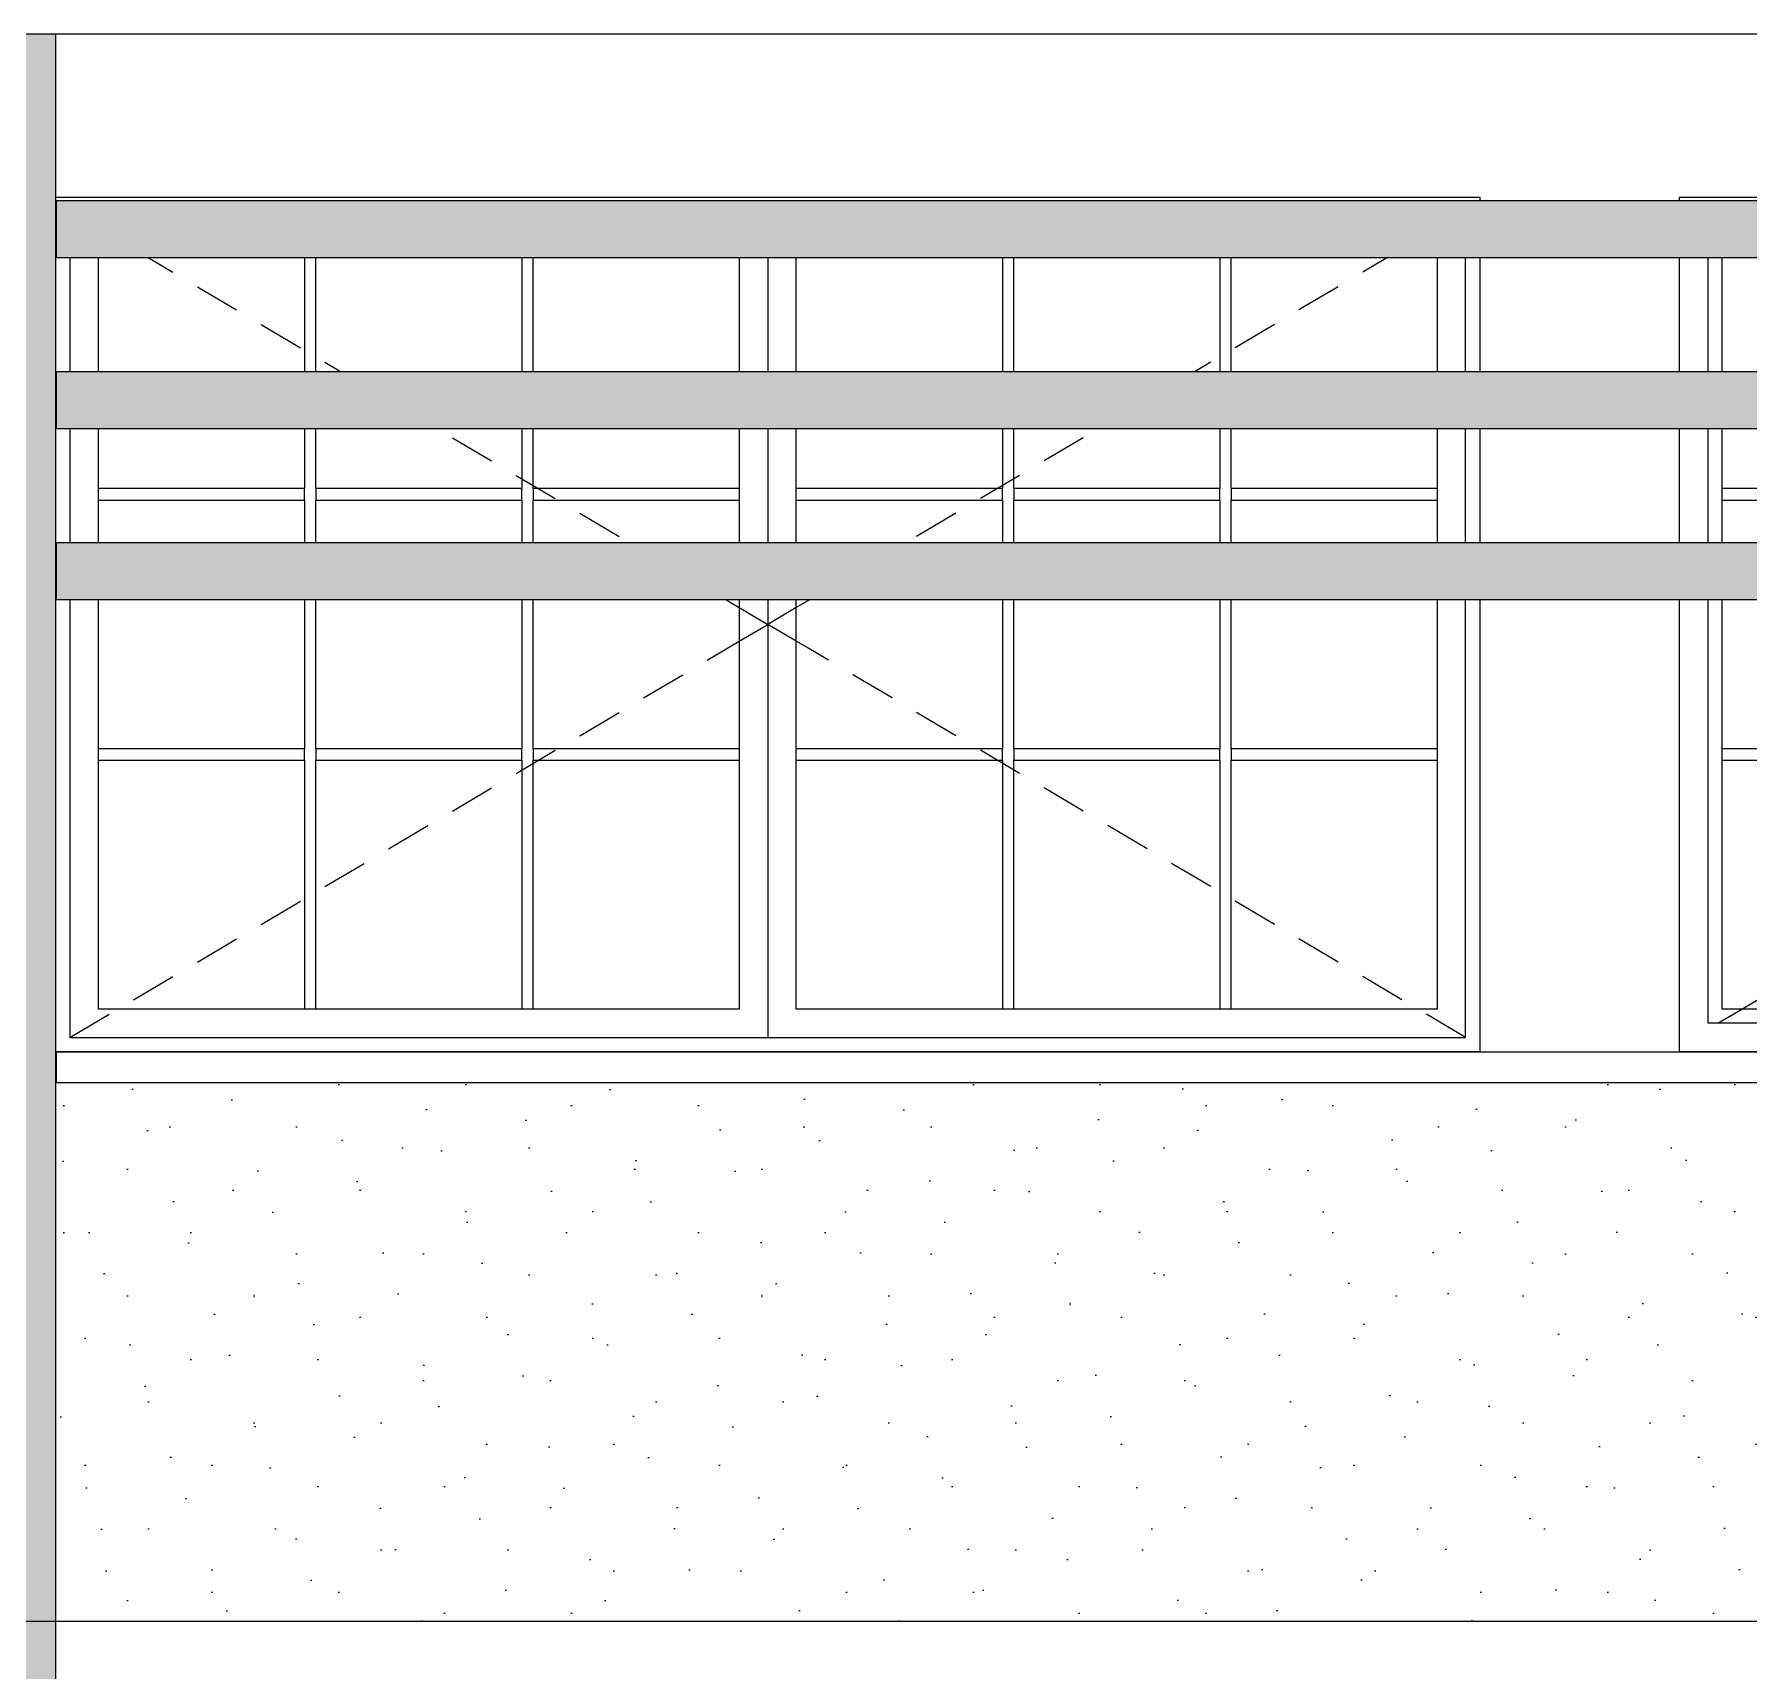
# Model space of a CAD drawing. Header units: millimetres. Extents: x 323482 to 503016, y 8175 to 72038.
# Drawn here: x 455857 to 458866, y 29391 to 32263 of the extents above; entities that cross this region are included whole.
import ezdxf

# ---------------------------------------------------------------- set-up
doc = ezdxf.new("R2010")
doc.units = ezdxf.units.MM
doc.header["$MEASUREMENT"] = 0
doc.linetypes.add('Hidden Line', pattern=[391.222223, 282.222223, -109])
for name, color, linetype, lineweight in [('2D Drafting - General_Pen_No__101', 252, 'Continuous', 13), ('Shell - Roof_Pen_No__120', 7, 'Continuous', 13), ('Structural - Bearing_Pen_No__120', 7, 'Continuous', 13)]:
    doc.layers.add(name, color=color, linetype=linetype, lineweight=lineweight)
doc.layers.add('2D Drafting - General_Pen_No__102', color=7, linetype='Continuous', lineweight=13, true_color=0xcccccc)
doc.layers.add('Structural - Bearing_Pen_No__83', color=7, linetype='Continuous', lineweight=13, true_color=0xff9955)

msp = doc.modelspace()

# ---------------------------------------------------------------- hatches: boundary and pattern name
at = {"layer": '2D Drafting - General_Pen_No__101', "linetype": 'Continuous', "lineweight": 13}
h = msp.add_hatch(dxfattribs=at)
h.set_pattern_fill('RENDER', color=252, style=0, pattern_type=2)
h.set_pattern_definition([(45, (0, 350), (-111.36932, 111.36932), [0, -105, 0, -157.5]), (110, (350, 350), (148.00159, 53.86817), [0, -77, 0, -133])])
h.paths.add_polyline_path([(455894.6, 30422.4), (461244.3, 30422.4), (461244.3, 29477.2), (455894.6, 29477.2)])
at = {"layer": '2D Drafting - General_Pen_No__102', "linetype": 'Continuous', "lineweight": 0, "true_color": 0xcccccc}
for points in [[(455644.6, 32262.8), (455894.6, 32262.8), (455894.6, 26477.2), (455644.6, 26477.2)], [(455895.6, 31971.1), (455895.6, 31871.1), (461245.8, 31871.1), (461245.8, 31971.1)], [(455895.6, 31671.1), (455895.6, 31571.1), (461245.8, 31571.1), (461245.8, 31671.1)], [(455895.6, 31271.1), (461245.8, 31271.1), (461245.8, 31371.1), (455895.6, 31371.1)]]:
    msp.add_hatch(color=254, dxfattribs=at).paths.add_polyline_path(points)

# ---------------------------------------------------------------- linework, layer by layer
at = {"layer": 'Shell - Roof_Pen_No__120', "color": 7, "linetype": 'Continuous', "lineweight": 13}
msp.add_line((460447.6, 32262.8), (449846.1, 32262.8), dxfattribs=at)
at = {"layer": 'Structural - Bearing_Pen_No__120', "color": 7, "linetype": 'Continuous', "lineweight": 13}
for p, q in [((455894.6, 29477.2), (455894.6, 32262.8)), ((455894.6, 31977.2), (458394.4, 31977.2)), ((455895.6, 31971.1), (461245.8, 31971.1)), ((455895.6, 31871.1), (455895.6, 31971.1)), ((458394.4, 31977.2), (458394.4, 31971.1)), ((458744.8, 31971.1), (458744.8, 31977.2)), ((458744.8, 31977.2), (461244.3, 31977.2)), ((455895.6, 31871.1), (461245.8, 31871.1)), ((455919.4, 31871.1), (455919.4, 31671.1)), ((455969.4, 31671.1), (455969.4, 31871.1)), ((456056.5, 31871.1), (456100.2, 31845.2)), ((456331.1, 31871.1), (456331.1, 31671.1)), ((456351.1, 31671.1), (456351.1, 31871.1)), ((456712.8, 31871.1), (456712.8, 31671.1)), ((456732.8, 31671.1), (456732.8, 31871.1)), ((457094.4, 31871.1), (457094.4, 31671.1)), ((457144.4, 31871.1), (457144.4, 31671.1)), ((457194.4, 31671.1), (457194.4, 31871.1)), ((457556.1, 31871.1), (457556.1, 31671.1)), ((457576.1, 31671.1), (457576.1, 31871.1)), ((457937.8, 31871.1), (457937.8, 31671.1)), ((457957.8, 31671.1), (457957.8, 31871.1)), ((458232.4, 31871.1), (458188.7, 31845.2)), ((458319.4, 31871.1), (458319.4, 31671.1)), ((458369.4, 31671.1), (458369.4, 31871.1)), ((458394.4, 31871.1), (458394.4, 31671.1)), ((458744.8, 31671.1), (458744.8, 31871.1)), ((458794.8, 31671.1), (458794.8, 31871.1)), ((458819.8, 31671.1), (458819.8, 31871.1)), ((456143.2, 31819.8), (456212, 31779)), ((458145.7, 31819.8), (458076.8, 31779)), ((456255.1, 31753.5), (456323.9, 31712.8)), ((458033.8, 31753.5), (457965, 31712.8)), ((455895.6, 31671.1), (461245.8, 31671.1)), ((455895.6, 31571.1), (455895.6, 31671.1)), ((456366.9, 31687.3), (456394.4, 31671.1)), ((457921.9, 31687.3), (457894.5, 31671.1)), ((455895.6, 31571.1), (461245.8, 31571.1)), ((455919.4, 31571.1), (455919.4, 31371.1)), ((455969.4, 31371.1), (455969.4, 31571.1)), ((456331.1, 31571.1), (456331.1, 31465.5)), ((456351.1, 31465.5), (456351.1, 31571.1)), ((456712.8, 31571.1), (456712.8, 31465.5)), ((456732.8, 31465.5), (456732.8, 31571.1)), ((457094.4, 31571.1), (457094.4, 31371.1)), ((457144.4, 31571.1), (457144.4, 31371.1)), ((457194.4, 31371.1), (457194.4, 31571.1)), ((457556.1, 31571.1), (457556.1, 31465.5)), ((457576.1, 31465.5), (457576.1, 31571.1)), ((457937.8, 31571.1), (457937.8, 31465.5)), ((457957.8, 31465.5), (457957.8, 31571.1)), ((458319.4, 31571.1), (458319.4, 31371.1)), ((458369.4, 31371.1), (458369.4, 31571.1)), ((458394.4, 31571.1), (458394.4, 31371.1)), ((458744.8, 31371.1), (458744.8, 31571.1)), ((458794.8, 31371.1), (458794.8, 31571.1)), ((458819.8, 31371.1), (458819.8, 31571.1)), ((456590.7, 31554.9), (456659.5, 31514.2)), ((457698.2, 31554.9), (457629.3, 31514.2)), ((456702.6, 31488.7), (456771.4, 31448)), ((457586.3, 31488.7), (457517.5, 31448)), ((456331.1, 31465.5), (455969.4, 31465.5)), ((456331.1, 31445.5), (456331.1, 31465.5)), ((456712.8, 31465.5), (456351.1, 31465.5)), ((456351.1, 31465.5), (456351.1, 31445.5)), ((456712.8, 31445.5), (456712.8, 31465.5)), ((457094.4, 31465.5), (456732.8, 31465.5)), ((456732.8, 31465.5), (456732.8, 31445.5)), ((457556.1, 31465.5), (457194.4, 31465.5)), ((457556.1, 31445.5), (457556.1, 31465.5)), ((457937.8, 31465.5), (457576.1, 31465.5)), ((457576.1, 31465.5), (457576.1, 31445.5)), ((457937.8, 31445.5), (457937.8, 31465.5)), ((458319.4, 31465.5), (457957.8, 31465.5)), ((457957.8, 31465.5), (457957.8, 31445.5)), ((459181.5, 31465.5), (458819.8, 31465.5)), ((455969.4, 31445.5), (456331.1, 31445.5)), ((456331.1, 31445.5), (456331.1, 31371.1)), ((456351.1, 31371.1), (456351.1, 31445.5)), ((456351.1, 31445.5), (456712.8, 31445.5)), ((456712.8, 31445.5), (456712.8, 31371.1)), ((456732.8, 31371.1), (456732.8, 31445.5)), ((456732.8, 31445.5), (457094.4, 31445.5)), ((456814.4, 31422.5), (456883.3, 31381.7)), ((457194.4, 31445.5), (457556.1, 31445.5)), ((457474.4, 31422.5), (457405.6, 31381.7)), ((457556.1, 31445.5), (457556.1, 31371.1)), ((457576.1, 31371.1), (457576.1, 31445.5)), ((457576.1, 31445.5), (457937.8, 31445.5)), ((457937.8, 31445.5), (457937.8, 31371.1)), ((457957.8, 31371.1), (457957.8, 31445.5)), ((457957.8, 31445.5), (458319.4, 31445.5)), ((458819.8, 31445.5), (459181.5, 31445.5)), ((455895.6, 31371.1), (461245.8, 31371.1)), ((455895.6, 31271.1), (455895.6, 31371.1)), ((455895.6, 31271.1), (461245.8, 31271.1)), ((455919.4, 31271.1), (455919.4, 30552.2)), ((455969.4, 30552.2), (455969.4, 31271.1)), ((456331.1, 31271.1), (456331.1, 31008.9)), ((456351.1, 31008.9), (456351.1, 31271.1)), ((456712.8, 31271.1), (456712.8, 31008.9)), ((456732.8, 31008.9), (456732.8, 31271.1)), ((457070.2, 31271.1), (457075.6, 31267.9)), ((457075.6, 31267.9), (457094.4, 31256.8)), ((457094.4, 31271.1), (457094.4, 30552.2)), ((457144.4, 31271.1), (457144.4, 30552.2)), ((457194.4, 30552.2), (457194.4, 31271.1)), ((457213.3, 31267.9), (457194.4, 31256.8)), ((457218.6, 31271.1), (457213.3, 31267.9)), ((457556.1, 31271.1), (457556.1, 31008.9)), ((457576.1, 31008.9), (457576.1, 31271.1)), ((457937.8, 31271.1), (457937.8, 31008.9)), ((457957.8, 31008.9), (457957.8, 31271.1)), ((458319.4, 31271.1), (458319.4, 30552.2)), ((458369.4, 30552.2), (458369.4, 31271.1)), ((458394.4, 31271.1), (458394.4, 30477.2)), ((458744.8, 30477.2), (458744.8, 31271.1)), ((458794.8, 30527.2), (458794.8, 31271.1)), ((458819.8, 30552.2), (458819.8, 31271.1)), ((457094.4, 31256.8), (457144.4, 31227.2)), ((457194.4, 31256.8), (457144.4, 31227.2)), ((457094.4, 31197.6), (457144.4, 31227.2)), ((457194.4, 31197.6), (457144.4, 31227.2)), ((457038.2, 31164.3), (457075.6, 31186.4)), ((457075.6, 31186.4), (457094.4, 31197.6)), ((457213.3, 31186.4), (457194.4, 31197.6)), ((457250.7, 31164.3), (457213.3, 31186.4)), ((458854.3, 30552.2), (459944.8, 31197.6)), ((456926.3, 31098.1), (456995.2, 31138.8)), ((457362.6, 31098.1), (457293.7, 31138.8)), ((456814.4, 31031.9), (456883.3, 31072.6)), ((457474.4, 31031.9), (457405.6, 31072.6)), ((456331.1, 31008.9), (455969.4, 31008.9)), ((456331.1, 30988.9), (456331.1, 31008.9)), ((456712.8, 31008.9), (456351.1, 31008.9)), ((456351.1, 31008.9), (456351.1, 30988.9)), ((456702.6, 30965.7), (456771.4, 31006.4)), ((456712.8, 30988.9), (456712.8, 31008.9)), ((457094.4, 31008.9), (456732.8, 31008.9)), ((456732.8, 31008.9), (456732.8, 30988.9)), ((457556.1, 31008.9), (457194.4, 31008.9)), ((457586.3, 30965.7), (457517.5, 31006.4)), ((457556.1, 30988.9), (457556.1, 31008.9)), ((457937.8, 31008.9), (457576.1, 31008.9)), ((457576.1, 31008.9), (457576.1, 30988.9)), ((457937.8, 30988.9), (457937.8, 31008.9)), ((458319.4, 31008.9), (457957.8, 31008.9)), ((457957.8, 31008.9), (457957.8, 30988.9)), ((459181.5, 31008.9), (458819.8, 31008.9)), ((455969.4, 30988.9), (456331.1, 30988.9)), ((456331.1, 30988.9), (456331.1, 30552.2)), ((456351.1, 30552.2), (456351.1, 30988.9)), ((456351.1, 30988.9), (456712.8, 30988.9)), ((456712.8, 30988.9), (456712.8, 30552.2)), ((456732.8, 30552.2), (456732.8, 30988.9)), ((456732.8, 30988.9), (457094.4, 30988.9)), ((457194.4, 30988.9), (457556.1, 30988.9)), ((457556.1, 30988.9), (457556.1, 30552.2)), ((457576.1, 30552.2), (457576.1, 30988.9)), ((457576.1, 30988.9), (457937.8, 30988.9)), ((457937.8, 30988.9), (457937.8, 30552.2)), ((457957.8, 30552.2), (457957.8, 30988.9)), ((457957.8, 30988.9), (458319.4, 30988.9)), ((458819.8, 30988.9), (459181.5, 30988.9)), ((456590.7, 30899.5), (456659.5, 30940.2)), ((457698.2, 30899.5), (457629.3, 30940.2)), ((456478.8, 30833.2), (456547.7, 30874)), ((457810.1, 30833.2), (457741.2, 30874)), ((456366.9, 30767), (456435.8, 30807.8)), ((457921.9, 30767), (457853.1, 30807.8)), ((456255.1, 30700.8), (456323.9, 30741.6)), ((458033.8, 30700.8), (457965, 30741.6)), ((456143.2, 30634.6), (456212, 30675.4)), ((458145.7, 30634.6), (458076.8, 30675.4)), ((456031.3, 30568.4), (456100.2, 30609.1)), ((458257.6, 30568.4), (458188.7, 30609.1)), ((455919.4, 30552.2), (455919.4, 30502.2)), ((457094.4, 30552.2), (455969.4, 30552.2)), ((457144.4, 30552.2), (457144.4, 30502.2)), ((458319.4, 30552.2), (457194.4, 30552.2)), ((458369.4, 30502.2), (458369.4, 30552.2)), ((458812, 30527.2), (458854.3, 30552.2)), ((459944.8, 30552.2), (458819.8, 30552.2)), ((455919.4, 30502.2), (455988.3, 30542.9)), ((458369.4, 30502.2), (458300.6, 30542.9)), ((461194.8, 30527.2), (458794.8, 30527.2)), ((455919.4, 30502.2), (457144.4, 30502.2)), ((457144.4, 30502.2), (458369.4, 30502.2)), ((458394.4, 30477.2), (455894.6, 30477.2)), ((455895.9, 30477.2), (461244.3, 30477.2)), ((455895.9, 30422.4), (455895.9, 30477.2)), ((461244.3, 30477.2), (458744.8, 30477.2)), ((461244.3, 30422.4), (455895.9, 30422.4)), ((455894.6, 26477.2), (455894.6, 29477.2)), ((461244.3, 29477.2), (455894.6, 29477.2))]:
    msp.add_line(p, q, dxfattribs=at)
at = {"layer": 'Structural - Bearing_Pen_No__83', "color": 21, "linetype": 'Hidden Line', "lineweight": 13, "true_color": 0xff9955}
msp.add_line((499376.9, 29477.2), (447887.3, 29477.2), dxfattribs=at)

doc.saveas('drawing.dxf')
